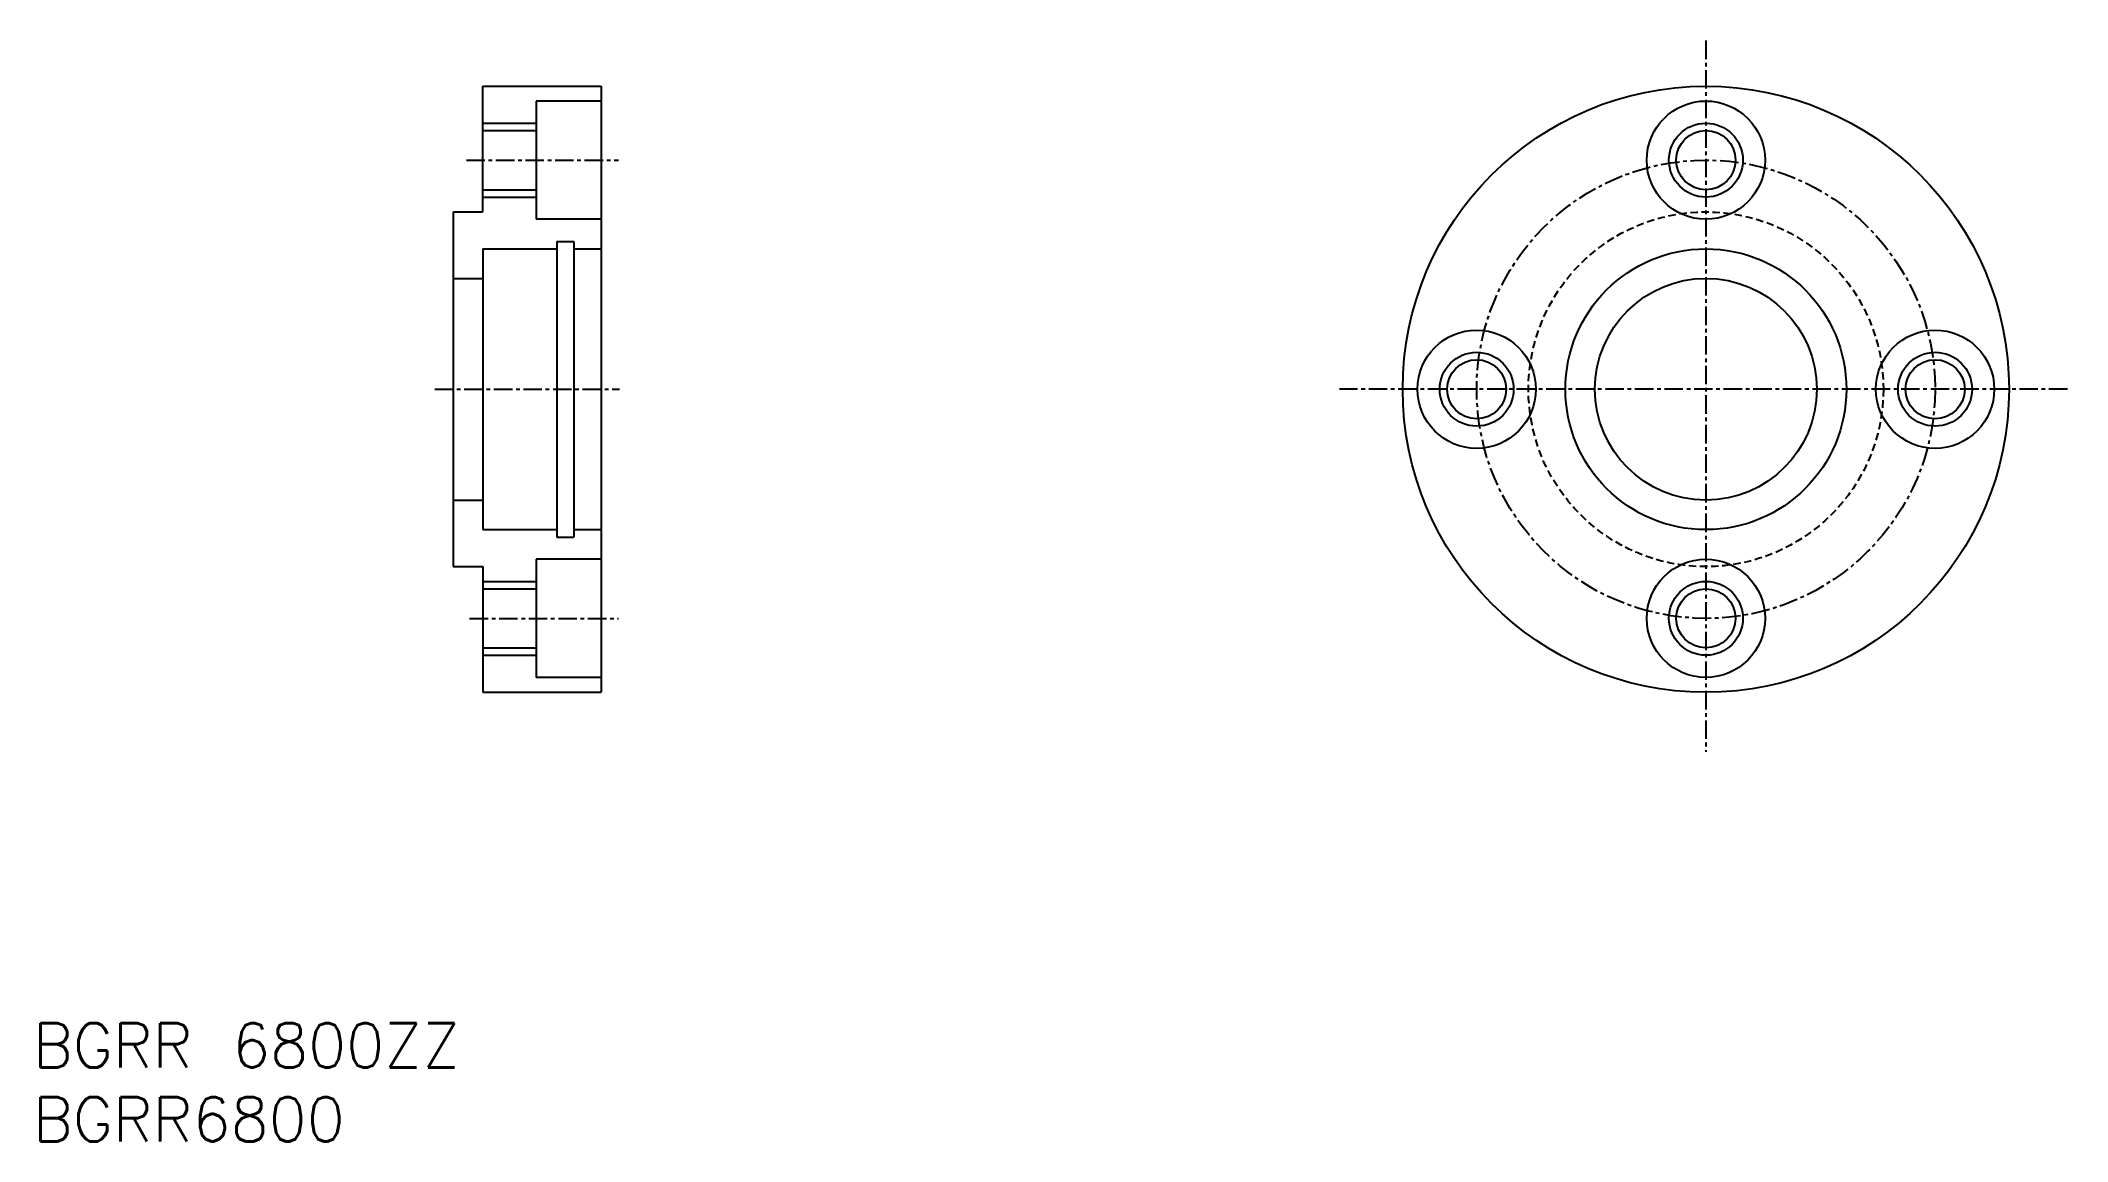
# Model space of a CAD drawing. Extents: x 45 to 182, y 37 to 112.
import ezdxf
from ezdxf.enums import TextEntityAlignment as Align

# ---------------------------------------------------------------- set-up
doc = ezdxf.new("R2010")
doc.units = 0
doc.linetypes.add('CENTER', pattern=[2, 1.25, -0.25, 0.25, -0.25])
doc.linetypes.add('DASHED', pattern=[0.75, 0.5, -0.25])
doc.layers.get('0').update_dxf_attribs({"linetype": 'CONTINUOUS'})
doc.layers.add('CENTER', color=1, linetype='CENTER')
doc.styles.get("Standard").update_dxf_attribs({"font": 'txt.shx', "bigfont": 'extfont.shx'})

msp = doc.modelspace()

# ---------------------------------------------------------------- linework, layer by layer
at = {"color": 7, "linetype": 'CONTINUOUS'}
for p, q in [((75.2, 100.19), (75.2, 108.69)), ((75.2, 108.69), (83.2, 108.69)), ((83.2, 108.69), (83.2, 67.69)), ((83.2, 107.69), (78.8, 107.69)), ((78.8, 107.69), (78.8, 99.69)), ((75.2, 105.69), (78.8, 105.69)), ((75.2, 101.69), (78.8, 101.69)), ((73.2, 100.19), (73.2, 76.19)), ((73.2, 100.19), (75.2, 100.19)), ((83.2, 99.69), (78.8, 99.69)), ((75.2, 97.69), (80.2, 97.69)), ((75.2, 97.69), (75.2, 78.69)), ((80.2, 98.19), (81.35, 98.19)), ((80.2, 98.19), (80.2, 78.19)), ((81.35, 98.19), (81.35, 78.19)), ((81.35, 97.69), (83.2, 97.69)), ((73.2, 95.69), (75.2, 95.69)), ((73.2, 80.69), (75.2, 80.69)), ((75.2, 78.69), (80.2, 78.69)), ((80.2, 78.19), (81.35, 78.19)), ((81.35, 78.69), (83.2, 78.69)), ((73.2, 76.19), (75.2, 76.19)), ((75.2, 76.19), (75.2, 67.69)), ((83.2, 76.69), (78.8, 76.69)), ((78.8, 76.69), (78.8, 68.69)), ((75.2, 74.69), (78.8, 74.69)), ((75.2, 70.69), (78.8, 70.69)), ((83.2, 68.69), (78.8, 68.69)), ((75.2, 67.69), (83.2, 67.69))]:
    msp.add_line(p, q, dxfattribs=at)
at = {"color": 3, "linetype": 'CONTINUOUS'}
for p, q in [((75.2, 106.19), (78.8, 106.19)), ((75.2, 101.19), (78.8, 101.19)), ((75.2, 75.19), (78.8, 75.19)), ((75.2, 70.19), (78.8, 70.19))]:
    msp.add_line(p, q, dxfattribs=at)
at = {"color": 7, "linetype": 'CONTINUOUS'}
for centre, radius in [((157.91, 88.19), 20.5), ((157.91, 103.69), 4), ((157.91, 103.69), 2), ((157.91, 88.19), 9.5), ((157.91, 88.19), 7.5), ((142.41, 88.19), 4), ((173.41, 88.19), 4), ((142.41, 88.19), 2), ((173.41, 88.19), 2), ((157.91, 72.69), 4), ((157.91, 72.69), 2)]:
    msp.add_circle(centre, radius, dxfattribs=at)
at = {"color": 3, "linetype": 'CONTINUOUS'}
for centre in [(157.91, 103.69), (142.41, 88.19), (173.41, 88.19), (157.91, 72.69)]:
    msp.add_circle(centre, 2.5, dxfattribs=at)
at = {"color": 3, "linetype": 'DASHED'}
msp.add_circle((157.91, 88.19), 12, dxfattribs=at)
at = {"layer": 'CENTER', "color": 1, "linetype": 'CENTER'}
for p, q in [((157.91, 111.78), (157.91, 63.65)), ((74.09, 103.69), (84.38, 103.69)), ((71.95, 88.19), (84.44, 88.19)), ((182.36, 88.19), (133.13, 88.19)), ((74.31, 72.69), (84.38, 72.69))]:
    msp.add_line(p, q, dxfattribs=at)
msp.add_circle((157.91, 88.19), 15.5, dxfattribs=at)

# ---------------------------------------------------------------- texts
at = {"color": 7, "linetype": 'CONTINUOUS'}
for s, p in [('BGRR 6800ZZ', (44.78, 43.8)), ('BGRR6800', (44.78, 38.8))]:
    msp.add_text(s, height=3, dxfattribs=at).set_placement(p, align=Align.MIDDLE_LEFT)

doc.saveas('drawing.dxf')
